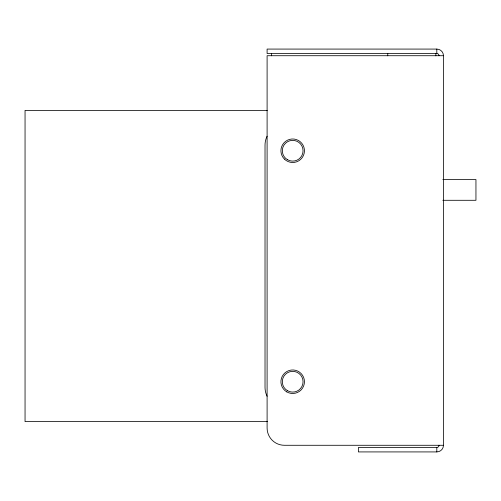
<?xml version="1.0" encoding="UTF-8"?>
<svg xmlns="http://www.w3.org/2000/svg" width="501" height="501" viewBox="0 0 501 501"><rect width="100%" height="100%" fill="white"/><g stroke="black" fill="none" stroke-linecap="round" stroke-linejoin="round"><path stroke-width="0.75" d="M439.026 445.283A2.211 2.211 0 0 1 436.809 447.493L358.39 447.493L358.39 451.921L436.809 451.921A6.638 6.638 0 0 0 443.454 445.283L443.454 55.717A6.638 6.638 0 0 0 436.809 49.079L267.102 49.079L267.102 53.507L436.809 53.507A2.211 2.211 0 0 1 439.026 55.717M443.454 55.717L267.102 55.717L267.102 427.992A17.291 17.291 0 0 0 284.386 445.283L443.454 445.283M267.277 110.389L25.05 110.389L25.05 421.598L267.421 421.598M442.828 179.546L475.95 179.546L475.95 200.294L442.828 200.294M436.809 49.079L436.809 53.507M436.809 447.493L436.809 451.921M435.845 53.507L435.845 55.811M387.78 53.507L387.73 55.811M271.561 53.507L271.561 55.811M267.083 396.266A20.748 20.748 0 0 1 265.023 387.26L265.023 145.209A20.748 20.748 0 0 1 267.083 136.203M286.81 391.907A11.755 11.755 0 0 0 304.445 381.724A11.755 11.755 0 0 0 286.81 371.542A11.755 11.755 0 0 0 286.81 391.907M284.374 159.055A11.755 11.755 0 0 0 304.044 153.782A11.755 11.755 0 0 0 289.647 139.384A11.755 11.755 0 0 0 284.374 159.055M287.499 159.725A10.371 10.371 0 0 0 303.061 150.738A10.371 10.371 0 0 0 287.499 141.758A10.371 10.371 0 0 0 287.499 159.725M287.499 390.711A10.371 10.371 0 0 0 303.061 381.724A10.371 10.371 0 0 0 287.499 372.744A10.371 10.371 0 0 0 287.499 390.711"/></g></svg>
